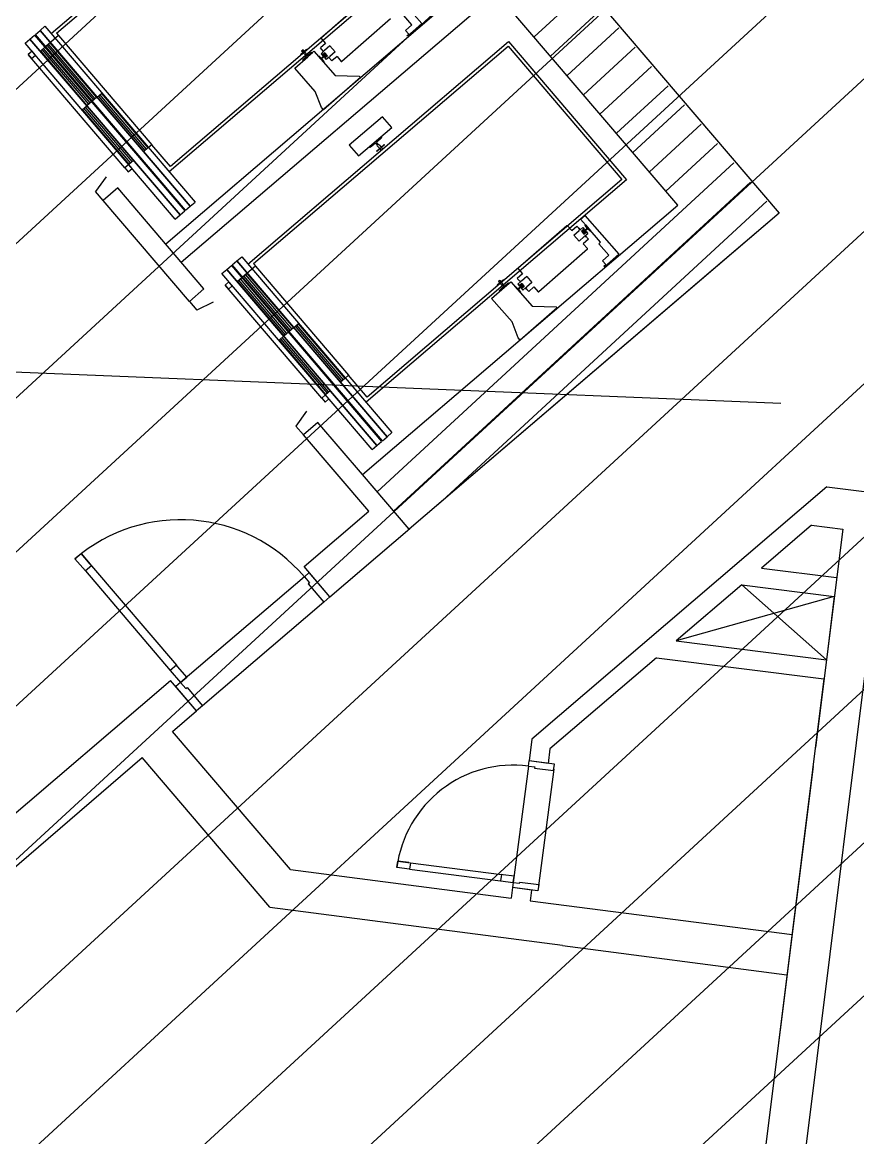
# Model space of a CAD drawing. Extents: x -678889171 to 586587, y -792238163 to 335485.
# Drawn here: x -678813570 to -678808332, y -792152163 to -792145172 of the extents above; entities that cross this region are included whole.
import ezdxf
from ezdxf.enums import TextEntityAlignment as Align

# ---------------------------------------------------------------- set-up
doc = ezdxf.new("R2010")
doc.units = 0
doc.header["$MEASUREMENT"] = 0
for name, color, linetype in [('A-FLOR-PATT', 252, 'Continuous'), ('A-SITE-PATT', 252, 'Continuous'), ('A-WALL', 252, 'Continuous')]:
    doc.layers.add(name, color=color, linetype=linetype)
doc.layers.add('BASEMENT3 LAYOUT$0$HATCH6', color=252, linetype='Continuous', lineweight=15)
doc.styles.add('Ground floor Towers$0$$Bas01-Rname$0$EN-SC', font='swissc.ttf')
doc.styles.add('Ground floor Towers$0$$Bas01-Rname$0$EN-SCL', font='swisscl.ttf')
doc.styles.add('Ground floor Towers$0$04-Ground Floor$0$V2-lower ground$0$LEVEL  FOR LICENSE LOWER GR$0$$LG- LEVEL$0$AR-SR', font='sarb.shx')

# ---------------------------------------------------------------- blocks, each defined once
blk = doc.blocks.new('A$C61C61320')
at = {"layer": 'BASEMENT3 LAYOUT$0$HATCH6'}
h = blk.add_hatch(dxfattribs=at)
h.set_pattern_fill('JIS_WOOD', color=256, scale=1000, style=0)
h.set_pattern_definition([(45, (-845711.5632553247, -470537.5133829243), (-499.9999991609842, 499.9999991609843), [])])
h.paths.add_polyline_path([(-57054.4839232408, -202715.6827627594), (-61988.72938809986, -237934.2497828866), (-80426.45722685638, -233625.2072105513), (-117920.8563015934, -232159.4412755717), (-127624.8318891085, -221284.5855308848), (-127624.8318891085, -154987.425217584), (-104462.5924733605, -154589.848100547), (-93882.62928564264, -154028.8445178776), (-93529.7361727003, -176713.0896850609), (-93352.28011348587, -178273.3977080029), (-93352.28011348587, -194674.8746110406), (-91405.28890382661, -196764.3988851835), (-82930.71560722869, -197602.72102616), (-65142.08317814791, -199622.3395659931), (-55832.26724016038, -200866.3395951205)])
blk = doc.blocks.new('GR')
at = {"layer": 'A-FLOR-PATT'}
for p, q in [((-10747.82650965806, 42290.64056044896, 1.811560049670516e-08), (-6329.089525114396, 37524.26593473053, 1.811560049670516e-08)), ((-10747.7615145793, 42290.57045197785, 5.204188077512392e-07), (-6329.089525114396, 37524.26593473053)), ((-6965.052588580118, 37548.08148253581, 1.811560243393546e-08), (-10772.17054085212, 41654.97545971321, 1.811583557541593e-08)), ((-6965.052588580118, 37548.08148253581, 1.811560049670516e-08), (-10772.16997873417, 41654.97598080014, 1.811560049670516e-08)), ((-10934.72801623341, 38463.17907993967, 1.198571993469176e-09), (-9360.086915921755, 39922.88036931033)), ((-10901.20656985292, 38467.46912298101, 1.192463964750801e-09), (-9361.138427831553, 39895.12108264497)), ((-8585.561448008928, 39087.36721062881), (-10160.20254832059, 37627.66592125813, 1.182607029297753e-09)), ((-8613.320734674344, 39088.4187225386), (-10153.38887669574, 37660.76676287473, 1.177049516585291e-09)), ((-8255.852377502364, 38942.38546111462), (-10163.56793682181, 37173.92224677384)), ((-7908.074146245212, 38565.30620251218, 8.856752772241227e-09), (-7596.695055990049, 38876.68529276734, 8.856752772241227e-09)), ((-8153.877237526351, 38832.38059382741), (-10061.59001904407, 37063.9199545247)), ((-8836.865715099353, 38854.4067203789), (-8614.634683792421, 38620.03164900211)), ((-8946.868542342578, 38784.79706907592), (-9240.951331522607, 38505.95204880487)), ((-7800.070177271324, 38448.80376845934, 8.856752772241227e-09), (-7488.690395599164, 38760.1835501315, 8.856752772241227e-09)), ((-8676.567964802758, 38610.38592183494), (-8742.476787775915, 38679.89639927752)), ((-8811.670956756701, 38642.2114743219), (-9105.753745936687, 38363.36645405093)), ((-8714.887843392906, 38574.05157070872), (-8676.567964802758, 38610.38592183494)), ((-8614.634683792421, 38620.03164900211), (-8701.522780595595, 38537.64562028571)), ((-7692.06620829743, 38332.3013344065, 8.856752772241227e-09), (-7380.685735208284, 38643.68180749565, 8.856752772241227e-09)), ((-9643.042909871307, 37069.78409430129, 1.221894974565631e-09), (-8068.401809559655, 38529.48538367194)), ((-8693.763220645124, 38551.77257152848), (-8714.887843392906, 38574.05157070872)), ((-8704.902720235274, 38541.21026015459), (-8693.763220645124, 38551.77257152848)), ((-8701.522780595595, 38537.64562028571), (-8704.902720235274, 38541.21026015459)), ((-8068.401809559655, 38529.48538367194), (-7293.876341646828, 37693.97222499043)), ((-7584.062239323541, 38215.79890035366, 8.856752772241227e-09), (-7272.681074817398, 38527.18006485981, 8.856752772241227e-09)), ((-11033.62526528101, 38454.28931004694, 1.216087850119794e-09), (-11004.81446670578, 38480.99708480254, 1.207755320526351e-09)), ((-10047.86557884647, 37390.90892627032, 1.195768804810709e-09), (-11033.62526528101, 38454.28931004694, 1.216087850119794e-09)), ((-11004.81446670578, 38480.99708480254, 1.207755320526351e-09), (-10976.00366813054, 38507.70485955817, 1.199422790932902e-09)), ((-10019.05478027122, 37417.61670102598, 1.18743627521726e-09), (-11004.81446670578, 38480.99708480254, 1.207755320526351e-09)), ((-11004.81446670578, 38480.99708480254, 1.207755320526351e-09), (-10019.05478027122, 37417.61670102598, 1.18743627521726e-09)), ((-10976.00366813054, 38507.70485955817, 1.199422790932902e-09), (-9990.243981695938, 37444.32447578156, 1.179103745623814e-09)), ((-10887.85268247708, 38453.06372369549, 1.192188706747892e-09), (-10965.6418386302, 38380.95273185533, 1.214686536650185e-09)), ((-10901.20656985292, 38467.46912298101, 1.192463964750801e-09), (-10887.85268247708, 38453.06372369549, 1.192188706747892e-09)), ((-10887.85268247708, 38453.06372369549, 1.179576885521564e-09), (-10276.00184262116, 37793.03451997211, 1.179576885521564e-09)), ((-9609.521463490819, 37074.07413734263, 1.215786945847255e-09), (-8069.453321469453, 38501.72609700658)), ((-9213.182267138764, 38472.20340769409), (-9244.372865991158, 38442.62893584714)), ((-9241.066769165831, 38501.61168661207), (-9213.182267138764, 38472.20340769409)), ((-9185.707321095062, 38456.7918738127), (-9217.789079914728, 38426.37241705589)), ((-9185.707321095062, 38456.7918738127), (-9151.907924698593, 38421.14547512424)), ((-8069.453321469453, 38501.72609700658), (-7321.635628312244, 37695.02373690021)), ((-11095.58070682209, 38396.85626204434, 1.234006324290787e-09), (-11066.76990824692, 38423.5640368, 1.225673794697348e-09)), ((-10109.82102038751, 37333.47587826769, 1.213687278981703e-09), (-11095.58070682209, 38396.85626204434, 1.234006324290787e-09)), ((-11066.76990824692, 38423.5640368, 1.225673794697348e-09), (-11037.95910967163, 38450.27181155558, 1.217341265103898e-09)), ((-11066.76990824692, 38423.5640368, 1.225673794697348e-09), (-10081.01022181226, 37360.18365302333, 1.205354749388257e-09)), ((-10081.01022181226, 37360.18365302333, 1.205354749388257e-09), (-11066.76990824692, 38423.5640368, 1.225673794697348e-09)), ((-11037.95910967163, 38450.27181155558, 1.217341265103898e-09), (-10052.19942323706, 37386.89142777893, 1.19702221979482e-09)), ((-10965.6418386302, 38380.95273185533, 1.214686536650185e-09), (-10939.71211991244, 38404.98972913538, 1.207187260016082e-09)), ((-10651.07317912973, 38058.95046242041, 1.205880867158992e-09), (-10956.99859905761, 38388.96506428206, 1.212186777772146e-09)), ((-10642.42993955714, 38066.96279484709, 1.203381108280953e-09), (-10948.35535948502, 38396.97739670868, 1.20968701889412e-09)), ((-10939.71211991244, 38404.98972913538, 1.207187260016082e-09), (-10633.7866999846, 38074.97512727376, 1.200881349402927e-09)), ((-9399.4877922827, 38309.93630052303), (-9321.511295151562, 38383.87248014033)), ((-9367.641488977868, 38396.8266408437), (-9331.995090289362, 38430.62603724023)), ((-9366.162765385583, 38395.26711090107), (-9367.641488977868, 38396.8266408437)), ((-9352.57257588557, 38408.15313077727), (-9366.162765385583, 38395.26711090107)), ((-9352.55640529617, 38425.09208709357), (-9361.02242498468, 38417.06473044935)), ((-9361.02242498468, 38417.06473044935), (-9352.57257588557, 38408.15313077727)), ((-9359.720316326842, 38417.03009915634), (-9352.591036589132, 38423.7899784357)), ((-9341.975633218637, 38398.31573984498), (-9359.720316326842, 38417.03009915634)), ((-9352.591036589132, 38423.7899784357), (-9334.846353481014, 38405.07561912423)), ((-9344.106556197003, 38416.18048742143), (-9352.55640529617, 38425.09208709357)), ((-9352.048526262544, 38362.53315269545), (-9328.809104529064, 38387.10697766888)), ((-9293.662546176216, 38410.27825857513), (-9349.360044126952, 38357.46670170559)), ((-9330.516366697018, 38429.06650729757), (-9344.106556197003, 38416.18048742143)), ((-9336.413968718305, 38395.12741737376), (-9341.975633218637, 38398.31573984498)), ((-9328.809104529064, 38387.10697766888), (-9336.413968718305, 38395.12741737376)), ((-9334.846353481014, 38405.07561912423), (-9331.95816888225, 38399.35234192334)), ((-9331.995090289362, 38430.62603724023), (-9330.516366697018, 38429.06650729757)), ((-9331.95816888225, 38399.35234192334), (-9324.353304693039, 38391.3319022184)), ((-9324.353304693039, 38391.3319022184), (-9298.578928229836, 38413.23224729014)), ((-9321.511295151562, 38383.87248014033), (-9284.082576528643, 38419.36184635665)), ((-9298.578928229836, 38413.23224729014), (-9293.662546176216, 38410.27825857513)), ((-9284.082576528643, 38419.36184635665), (-9144.660066393175, 38272.32045176666)), ((-9256.620566956539, 38390.39914742223), (-9252.89085591746, 38391.82015219296)), ((-9221.976185650128, 38353.86158876659), (-9256.620566956539, 38390.39914742223)), ((-9252.89085591746, 38391.82015219296), (-9237.206688144623, 38377.28685578634)), ((-9223.670735698324, 38420.79551665043), (-9244.372865991158, 38442.62893584714)), ((-9221.353719783554, 38422.99247741629), (-9239.176919127844, 38406.09277921793)), ((-9239.176919127844, 38406.09277921793), (-9227.347130389026, 38393.61653967705)), ((-9237.206688144623, 38377.28685578634), (-9226.35681554384, 38387.57454706455)), ((-9223.188122131702, 38384.23269718749), (-9234.037994732484, 38373.94500590925)), ((-9232.120584797478, 38429.70711632256), (-9223.670735698324, 38420.79551665043)), ((-9223.670735698324, 38420.79551665043), (-9232.120584797478, 38429.70711632256)), ((-9215.1317706025, 38411.96841546931), (-9230.727070028675, 38397.18117954588)), ((-9230.727070028675, 38397.18117954588), (-9227.347130389026, 38393.61653967705)), ((-9211.751830962792, 38408.40377560054), (-9227.347130389026, 38393.61653967705)), ((-9211.751830962792, 38408.40377560054), (-9227.347130389026, 38393.61653967705)), ((-9226.35681554384, 38387.57454706455), (-9222.217885048973, 38392.13365660177)), ((-9218.415452954388, 38388.1234367493), (-9223.188122131702, 38384.23269718749)), ((-9218.845311052108, 38427.48636701488), (-9222.409950920934, 38424.10642737523)), ((-9221.353719783554, 38422.99247741629), (-9222.409950920934, 38424.10642737523)), ((-9222.217885048973, 38392.13365660177), (-9210.900153465409, 38402.86496495767)), ((-9217.789079914728, 38426.37241705589), (-9218.845311052108, 38427.48636701488)), ((-9207.097721370825, 38398.85474510526), (-9218.415452954388, 38388.1234367493)), ((-9201.612012043843, 38397.70985599392), (-9217.207311470076, 38382.92262007046)), ((-9201.612012043843, 38397.70985599392), (-9217.207311470076, 38382.92262007046)), ((-9215.1317706025, 38411.96841546931), (-9198.232072404237, 38394.14521612515)), ((-9198.232072404237, 38394.14521612515), (-9213.827371830426, 38379.35798020163)), ((-9211.238818428988, 38407.62093484815), (-9211.97693300675, 38404.00058620895)), ((-9206.020941829498, 38397.71912385387), (-9211.97693300675, 38404.00058620895)), ((-9211.956384602818, 38403.97891491663), (-9206.041490233372, 38397.74079514621)), ((-9210.900153465409, 38402.86496495767), (-9207.097721370825, 38398.85474510526)), ((-9202.366476874915, 38398.26375519243), (-9206.020941829498, 38397.71912385387)), ((-9187.55432338707, 38387.34607872774), (-9205.377522731389, 38370.44638052944)), ((-9169.169209008964, 38363.31569876528), (-9189.871339301826, 38385.14911796199)), ((-9181.421490202745, 38376.23751828988), (-9189.871339301826, 38385.14911796199)), ((-9187.55432338707, 38387.34607872774), (-9186.498092249676, 38386.23212876872)), ((-9182.93345238085, 38389.61206840834), (-9186.498092249676, 38386.23212876872)), ((-9151.907924698593, 38421.14547512424), (-9183.989683518244, 38390.72601836742)), ((-9183.989683518244, 38390.72601836742), (-9182.93345238085, 38389.61206840834)), ((-9137.97861015654, 38392.8901706122), (-9169.169209008964, 38363.31569876528)), ((-9137.97861015654, 38392.8901706122), (-9110.094108129444, 38363.48189169419)), ((-7476.058270349655, 38099.29646630082, 8.856752772241227e-09), (-7164.676414426516, 38410.67832222396, 8.856752772241227e-09)), ((-11050.00439719611, 38347.69118227068, 1.233066879197776e-09), (-11073.05303605628, 38326.3249624662, 1.239732902872526e-09)), ((-10438.79507917563, 37642.12426032487, 1.226659213269624e-09), (-11073.05303605628, 38326.3249624662, 1.239732902872526e-09)), ((-11073.05303605628, 38326.3249624662, 1.239732902872526e-09), (-11050.64591903152, 38302.15346404829, 1.239271034495945e-09)), ((-11050.64591903152, 38302.15346404829, 1.239271034495945e-09), (-11027.59728017135, 38323.51968385273, 1.232605010821195e-09)), ((-11027.59728017135, 38323.51968385273, 1.232605010821195e-09), (-11050.00439719611, 38347.69118227068, 1.233066879197776e-09)), ((-10995.90540173854, 38352.89823608386, 1.223439228268406e-09), (-10969.97568302084, 38376.93523336388, 1.215939951634309e-09)), ((-10689.97998181071, 38022.88363422232, 1.217133317655245e-09), (-10995.90540173854, 38352.89823608386, 1.223439228268406e-09)), ((-10681.33674223811, 38030.89596664894, 1.214633558777213e-09), (-10987.26216216599, 38360.91056851059, 1.220939469390367e-09)), ((-10672.69350266553, 38038.90829907564, 1.212133799899174e-09), (-10978.61892259341, 38368.92290093721, 1.218439710512342e-09)), ((-10969.97568302084, 38376.93523336388, 1.215939951634309e-09), (-10664.05026309298, 38046.92063150229, 1.209634041021149e-09)), ((-10659.71641870233, 38050.93812999377, 1.208380626037024e-09), (-10965.6418386302, 38380.95273185533, 1.214686536650185e-09)), ((-9349.360044126952, 38357.46670170559), (-9352.048526262544, 38362.53315269545)), ((-9234.037994732484, 38373.94500590925), (-9220.35893688591, 38357.51049345534)), ((-9220.35893688591, 38357.51049345534), (-9221.976185650128, 38353.86158876659)), ((-9217.207311470076, 38382.92262007046), (-9205.377522731389, 38370.44638052944)), ((-9217.207311470076, 38382.92262007046), (-9213.827371830426, 38379.35798020163)), ((-9265.557684061583, 38168.68744571993), (-9399.4877922827, 38309.93630052303)), ((-8986.693970103544, 38267.25044911378), (-9209.48396190656, 38056.00422163575)), ((-9144.660066393175, 38272.32045176666), (-8993.87634183775, 38274.8253088351)), ((-8993.87634183775, 38274.8253088351), (-8986.693970103544, 38267.25044911378)), ((-7368.054301375758, 37982.79403224799, 8.856752772241227e-09), (-7056.671754035626, 38294.17657958812, 8.856752772241227e-09)), ((-7260.050332401868, 37866.29159819515, 8.856752772241227e-09), (-6948.667093644744, 38177.67483695227, 8.856752772241227e-09)), ((-9222.581228010196, 38069.81720112747), (-9265.557684061583, 38168.68744571993)), ((-10664.05026309298, 38046.92063150229, 1.209634041021149e-09), (-10689.97998181071, 38022.88363422232, 1.217133317655245e-09)), ((-10633.7866999846, 38074.97512727376, 1.200881349402927e-09), (-10659.71641870233, 38050.93812999377, 1.208380626037024e-09)), ((-10630.90562012706, 38077.64590474934, 1.200048096443575e-09), (-10604.97590140939, 38101.68290202937, 1.192548819809485e-09)), ((-10324.98020019905, 37747.63130288757, 1.193742185830414e-09), (-10630.90562012706, 38077.64590474934, 1.200048096443575e-09)), ((-10316.3369606265, 37755.64363531425, 1.191242426952388e-09), (-10622.26238055452, 38085.65823717602, 1.197548337565549e-09)), ((-10307.69372105396, 37763.65596774098, 1.188742668074353e-09), (-10613.61914098194, 38093.67056960269, 1.195048578687517e-09)), ((-10604.97590140939, 38101.68290202937, 1.192548819809485e-09), (-10299.05048148138, 37771.66830016769, 1.186242909196317e-09)), ((-9209.48396190656, 38056.00422163575), (-9222.581228010196, 38069.81720112747)), ((-7152.046363427979, 37749.78916414231, 8.856752772241227e-09), (-6840.662433253863, 38061.17309431643, 8.856752772241227e-09)), ((-10718.7907803859, 37996.17585946666, 1.225465847248685e-09), (-10692.86106166824, 38020.21285674674, 1.217966570614591e-09)), ((-10412.86536045794, 37666.16125760492, 1.219159936635527e-09), (-10718.7907803859, 37996.17585946666, 1.225465847248685e-09)), ((-10404.22212088536, 37674.17359003163, 1.216660177757492e-09), (-10710.14754081334, 38004.18819189334, 1.222966088370656e-09)), ((-10395.57888131279, 37682.1859224583, 1.214160418879459e-09), (-10701.5043012408, 38012.20052432007, 1.220466329492624e-09)), ((-10692.86106166824, 38020.21285674674, 1.217966570614591e-09), (-10386.9356417402, 37690.19825488501, 1.211660660001421e-09)), ((-8837.217971280072, 38027.31481160468), (-9038.893561306642, 37840.3603883154, 1.018972636077342e-09)), ((-8776.858400332378, 37962.20240682474), (-8837.217971280072, 38027.31481160468)), ((-8978.533990358992, 37775.2479835354, 1.017728469903984e-09), (-8776.858400332378, 37962.20240682474)), ((-8913.709693564699, 37835.3404767355), (-8841.682697126671, 37902.10991362456)), ((-8838.315837599395, 37895.58858114321), (-8868.405249546777, 37864.48138099752)), ((-8841.682697126671, 37902.10991362456), (-8838.315837599395, 37895.58858114321)), ((-7044.042394454091, 37633.28673008947, 8.856752772241227e-09), (-6732.657772862978, 37944.67135168058, 8.856752772241227e-09)), ((-9038.893561306642, 37840.3603883154, 1.018972636077342e-09), (-8978.533990358992, 37775.2479835354, 1.017728469903984e-09)), ((-8907.461754179967, 37831.48992172969), (-8913.709693564699, 37835.3404767355)), ((-8874.167409261878, 37859.13982604642), (-8907.461754179967, 37831.48992172969)), ((-8864.552610349783, 37848.76793855935), (-8874.167409261878, 37859.13982604642)), ((-8868.405249546777, 37864.48138099752), (-8858.790450634784, 37854.10949351045)), ((-8866.82596026623, 37810.76926118502), (-8849.251373135383, 37827.06100378599)), ((-8818.85913831304, 37851.48494489375), (-8864.956416033383, 37808.75250528468)), ((-8860.939703313255, 37841.40331235895), (-8864.552610349783, 37848.76793855935)), ((-8838.505172518548, 37817.20224155579), (-8860.939703313255, 37841.40331235895)), ((-8858.790450634784, 37854.10949351045), (-8851.72024776916, 37849.94980028077)), ((-8851.72024776916, 37849.94980028077), (-8829.28571697441, 37825.74872947752)), ((-8849.251373135383, 37827.06100378599), (-8838.568263233086, 37815.53668435587)), ((-8838.568263233086, 37815.53668435587), (-8827.620159774538, 37825.68563876298)), ((-8829.28571697441, 37825.74872947752), (-8838.505172518548, 37817.20224155579)), ((-8838.303269676762, 37837.20995819307), (-8820.728682545872, 37853.50170079398)), ((-8827.620159774538, 37825.68563876298), (-8838.303269676762, 37837.20995819307)), ((-8820.728682545872, 37853.50170079398), (-8818.85913831304, 37851.48494489375)), ((-8775.835343583438, 35676.98737793339, 8.856752772241227e-09), (-6624.65311247209, 37828.16960904474, 8.856752772241227e-09)), ((-10299.05048148138, 37771.66830016769, 1.186242909196317e-09), (-10324.98020019905, 37747.63130288757, 1.193742185830414e-09)), ((-10276.00184262116, 37793.03451997211, 1.179576885521564e-09), (-10296.16940162388, 37774.33907764324, 1.185409656236978e-09)), ((-10153.38887669574, 37660.76676287473, 1.177049516585291e-09), (-10276.00184262116, 37793.03451997211, 1.179576885521564e-09)), ((-8864.956416033383, 37808.75250528468), (-8866.82596026623, 37810.76926118502)), ((-10386.9356417402, 37690.19825488501, 1.211660660001421e-09), (-10412.86536045794, 37666.16125760492, 1.219159936635527e-09)), ((-7293.876341646828, 37693.97222499043), (-8868.517441958495, 36234.27093561974, 1.205930010394208e-09)), ((-7321.635628312244, 37695.02373690021), (-8861.70377033364, 36267.37177723635, 1.200372497681746e-09)), ((-8667.834253432262, 35560.48206505785, 8.856752772241227e-09), (-6516.64845208121, 37711.6678664089, 8.856752772241227e-09)), ((-10415.74644031547, 37663.49048012937, 1.219993189594873e-09), (-10438.79507917563, 37642.12426032487, 1.226659213269624e-09)), ((-10438.79507917563, 37642.12426032487, 1.226659213269624e-09), (-10416.38796215088, 37617.95276190696, 1.226197344893043e-09)), ((-10416.38796215088, 37617.95276190696, 1.226197344893043e-09), (-10393.33932329073, 37639.31898171143, 1.219531321218293e-09)), ((-10393.33932329073, 37639.31898171143, 1.219531321218293e-09), (-10415.74644031547, 37663.49048012937, 1.219993189594873e-09)), ((-10553.8455409938, 37580.41015932107, 1.811560049670516e-08), (-10615.72708803285, 37484.90403198908, 1.811560049670516e-08)), ((-8871.847643738141, 35780.55987942724, 1.811560049670516e-08), (-6965.052588580118, 37548.08148253581, 1.811560049670516e-08)), ((-8871.803009747033, 35780.51173085126, 1.811560049670516e-08), (-6965.052588580118, 37548.08148253581, 1.811560243393546e-08)), ((-8392.649873884327, 35611.16004157905, 8.856752772241227e-09), (-6408.643791690325, 37595.16612377305, 8.856752772241227e-09)), ((-10566.75657406668, 37432.08015691593, 1.811560049670516e-08), (-10615.72708803285, 37484.90403198908, 1.811560049670516e-08)), ((-10478.63119683508, 37513.77700710028, 1.811560049670516e-08), (-10566.64102291341, 37432.2032941048, 1.811560049670516e-08)), ((-9912.341245061645, 36902.92718656858, 1.811560049670516e-08), (-10478.63119683508, 37513.77700710028, 1.811560049670516e-08)), ((-6329.089525114396, 37524.26593473053, 1.811560049670516e-08), (-8566.003976689683, 35450.6334678308, 1.811560049670516e-08)), ((-6329.089525114396, 37524.26593473053), (-6725.57222283195, 37156.47193614731, 1.670652540762448e-08)), ((-10000.35107113997, 36821.3534735731, 1.811560049670516e-08), (-10566.64102291341, 37432.2032941048, 1.811560049670516e-08)), ((-10047.86557884658, 37390.9089262702, 1.195768804810745e-09), (-10019.05478027138, 37417.61670102581, 1.187436275217309e-09)), ((-10019.05478027138, 37417.61670102581, 1.187436275217309e-09), (-9990.243981696098, 37444.32447578141, 1.17910374562386e-09)), ((-7571.915407753593, 37435.66218744317), (-7545.180608737253, 37461.01173474052)), ((-7521.638805613809, 37382.63816939405), (-7571.915407753593, 37435.66218744317)), ((-7545.180608737253, 37461.01173474052), (-7322.949577430321, 37226.63666336372)), ((-10109.82102038768, 37333.47587826755, 1.213687278981752e-09), (-10081.01022181245, 37360.18365302315, 1.205354749388313e-09)), ((-10081.01022181245, 37360.18365302315, 1.205354749388313e-09), (-10052.19942323721, 37386.89142777878, 1.197022219794863e-09)), ((-7655.183435980478, 37391.40208343754), (-7949.266225160507, 37112.55706316649)), ((-7650.843073787633, 37391.28664579429), (-7622.958571760595, 37361.87836687628)), ((-7622.958571760595, 37361.87836687628), (-7591.767972908157, 37391.45283872323)), ((-7609.029257218557, 37333.62306236423), (-7576.947498398906, 37364.04251912114)), ((-7571.065842615237, 37369.61941952648), (-7591.767972908157, 37391.45283872323)), ((-7579.515691714434, 37378.53101919865), (-7571.065842615237, 37369.61941952648)), ((-7571.065842615237, 37369.61941952648), (-7579.515691714434, 37378.53101919865)), ((-7578.003729536285, 37365.15646908013), (-7574.43908966743, 37368.53640871978)), ((-7576.947498398906, 37364.04251912114), (-7578.003729536285, 37365.15646908013)), ((-7573.382858530065, 37367.42245876067), (-7574.43908966743, 37368.53640871978)), ((-7573.382858530065, 37367.42245876067), (-7555.559659185776, 37384.32215695901)), ((-7562.705109512914, 37360.62332136341), (-7547.109810086724, 37375.41055728687)), ((-7562.705109512914, 37360.62332136341), (-7545.805411314606, 37342.80012201919)), ((-7559.325169873235, 37357.05868149453), (-7543.729870447074, 37371.84591741796)), ((-7559.325169873235, 37357.05868149453), (-7543.729870447074, 37371.84591741796)), ((-7558.570705042162, 37356.50478229614), (-7554.916240087623, 37357.04941363458)), ((-7555.559659185776, 37384.32215695901), (-7543.729870447074, 37371.84591741796)), ((-7548.960248910371, 37350.76795127956), (-7554.916240087623, 37357.04941363458)), ((-7554.895691683705, 37357.02774234227), (-7548.980797314391, 37350.78962257179)), ((-7553.839460546384, 37355.91379238327), (-7542.521728962703, 37366.64510073914)), ((-7550.037028451712, 37351.90357253083), (-7553.839460546384, 37355.91379238327)), ((-7538.719296868134, 37362.63488088665), (-7550.037028451712, 37351.90357253083)), ((-7549.698363488103, 37347.14760264038), (-7548.960248910371, 37350.76795127956)), ((-7549.1853509543, 37346.36476188799), (-7533.590051528052, 37361.15199781145)), ((-7549.1853509543, 37346.36476188799), (-7533.590051528052, 37361.15199781145)), ((-7547.109810086724, 37375.41055728687), (-7543.729870447074, 37371.84591741796)), ((-7545.805411314606, 37342.80012201919), (-7530.210111888417, 37357.58735794266)), ((-7542.521728962703, 37366.64510073914), (-7537.749059785478, 37370.53584030105)), ((-7540.57824503124, 37397.25804403314), (-7538.960996267037, 37400.90694872188)), ((-7526.899187184623, 37380.82353157917), (-7540.57824503124, 37397.25804403314)), ((-7539.583462133567, 37331.77606007224), (-7521.760262789277, 37348.67575827049)), ((-7538.960996267037, 37400.90694872188), (-7504.31661496064, 37364.36939006619)), ((-7534.58036637331, 37367.19399042393), (-7538.719296868134, 37362.63488088665)), ((-7537.749059785478, 37370.53584030105), (-7526.899187184623, 37380.82353157917)), ((-7523.730493772455, 37377.48168170213), (-7534.58036637331, 37367.19399042393)), ((-7533.590051528052, 37361.15199781145), (-7521.760262789277, 37348.67575827049)), ((-7533.590051528052, 37361.15199781145), (-7530.210111888417, 37357.58735794266)), ((-7508.046325999647, 37362.94838529546), (-7523.730493772455, 37377.48168170213)), ((-7440.097761807308, 37296.64123255806), (-7521.638805613809, 37382.63816939405)), ((-7504.31661496064, 37364.36939006619), (-7508.046325999647, 37362.94838529546)), ((-7609.029257218557, 37333.62306236423), (-7575.229860822044, 37297.97666367574)), ((-7575.229860822044, 37297.97666367574), (-7543.148102002437, 37328.39612043259)), ((-7516.564315925978, 37312.13960164133), (-7547.754914778401, 37282.56512979438)), ((-7547.754914778401, 37282.56512979438), (-7519.87041275129, 37253.15685087637)), ((-7543.148102002437, 37328.39612043259), (-7542.091870865013, 37327.2821704736)), ((-7542.091870865013, 37327.2821704736), (-7538.527230996144, 37330.66211011325)), ((-7539.583462133567, 37331.77606007224), (-7538.527230996144, 37330.66211011325)), ((-7516.564315925978, 37312.13960164133), (-7537.266446218782, 37333.97302083802)), ((-7528.816597119701, 37325.06142116597), (-7537.266446218782, 37333.97302083802)), ((-7450.791681413815, 37286.50141363914), (-7440.097761807308, 37296.64123255806)), ((-7384.882858440658, 37216.99093619655), (-7450.791681413815, 37286.50141363914)), ((-7519.985850394602, 37248.81648868351), (-7814.068639574587, 36969.97146841255)), ((-7423.202737030806, 37180.65658507033), (-7384.882858440658, 37216.99093619655)), ((-7322.949577430321, 37226.63666336372), (-7409.837674233495, 37144.25063464732)), ((-6725.57222283195, 37156.47193614731, 1.670652540762448e-08), (-8565.877589823533, 35450.497129009, 1.811560049670593e-08)), ((-7402.078114283024, 37158.37758589009), (-7423.202737030806, 37180.65658507033)), ((-7413.217613873174, 37147.81527451621), (-7402.078114283024, 37158.37758589009)), ((-7409.837674233495, 37144.25063464732), (-7413.217613873174, 37147.81527451621)), ((-9775.08480188482, 37030.16905116162, 1.248996775793803e-09), (-9746.274003309532, 37056.87682591719, 1.240664246200353e-09)), ((-9746.274003309532, 37056.87682591719, 1.240664246200353e-09), (-8760.514316874964, 35993.49644214055, 1.220345200891275e-09)), ((-9741.940158918907, 37060.89432440855, 1.239410831216248e-09), (-9713.129360343679, 37087.60209916416, 1.231078301622806e-09)), ((-8756.180472484368, 35997.51394063194, 1.219091785907164e-09), (-9741.940158918907, 37060.89432440855, 1.239410831216248e-09)), ((-9713.129360343679, 37087.60209916416, 1.231078301622806e-09), (-9684.318561768436, 37114.30987391979, 1.222745772029356e-09)), ((-8727.369673909125, 36024.2217153876, 1.210759256313714e-09), (-9713.129360343679, 37087.60209916416, 1.231078301622806e-09)), ((-9713.129360343679, 37087.60209916416, 1.231078301622806e-09), (-8727.369673909125, 36024.2217153876, 1.210759256313714e-09)), ((-9684.318561768436, 37114.30987391979, 1.222745772029356e-09), (-8698.558875333838, 36050.92949014317, 1.202426726720268e-09)), ((-9596.167576114982, 37059.66873805711, 1.215511687844347e-09), (-9673.956732268096, 36987.55774621695, 1.23800951774664e-09)), ((-9609.521463490819, 37074.07413734263, 1.215786945847255e-09), (-9596.167576114982, 37059.66873805711, 1.215511687844347e-09)), ((-9596.167576114982, 37059.66873805711, 1.202899866618018e-09), (-8984.316736259061, 36399.63953433372, 1.202899866618018e-09)), ((-7921.497160776664, 37078.80842205571), (-7952.687759629058, 37049.23395020876)), ((-7949.381662803731, 37108.21670097369), (-7921.497160776664, 37078.80842205571)), ((-7894.022214732962, 37063.39688817432), (-7926.103973552628, 37032.9774314175)), ((-7894.022214732962, 37063.39688817432), (-7860.222818336493, 37027.75048948586)), ((-9803.89560045999, 37003.46127640596, 1.257329305387242e-09), (-9775.08480188482, 37030.16905116162, 1.248996775793803e-09)), ((-8818.135914025406, 35940.08089262931, 1.237010260078157e-09), (-9803.89560045999, 37003.46127640596, 1.257329305387242e-09)), ((-9775.08480188482, 37030.16905116162, 1.248996775793803e-09), (-8789.325115450163, 35966.78866738494, 1.228677730484711e-09)), ((-8789.325115450163, 35966.78866738494, 1.228677730484711e-09), (-9775.08480188482, 37030.16905116162, 1.248996775793803e-09)), ((-9673.956732268096, 36987.55774621695, 1.23800951774664e-09), (-9648.027013550338, 37011.594743497, 1.230510241112536e-09)), ((-9368.03131234023, 36657.54314435538, 1.231703607133479e-09), (-9673.956732268096, 36987.55774621695, 1.23800951774664e-09)), ((-9359.38807276763, 36665.55547678203, 1.229203848255447e-09), (-9665.31349269551, 36995.57007864368, 1.235509758868601e-09)), ((-9350.744833195044, 36673.5678092087, 1.226704089377408e-09), (-9656.670253122924, 37003.5824110703, 1.233009999990575e-09)), ((-9648.027013550338, 37011.594743497, 1.230510241112536e-09), (-9342.101593622501, 36681.58014163538, 1.224204330499382e-09)), ((-8107.8026859206, 36916.54131488464), (-8029.826188789462, 36990.47749450195)), ((-8075.956382615768, 37003.43165520532), (-8040.309983927262, 37037.23105160185)), ((-8074.477659023483, 37001.87212526269), (-8075.956382615768, 37003.43165520532)), ((-8060.88746952347, 37014.75814513888), (-8074.477659023483, 37001.87212526269)), ((-8060.871298934071, 37031.69710145518), (-8069.33731862258, 37023.66974481096)), ((-8069.33731862258, 37023.66974481096), (-8060.88746952347, 37014.75814513888)), ((-8068.035209964743, 37023.63511351796), (-8060.905930227033, 37030.39499279732)), ((-8050.290526856537, 37004.9207542066), (-8068.035209964743, 37023.63511351796)), ((-8060.905930227033, 37030.39499279732), (-8043.161247118915, 37011.68063348584)), ((-8052.421449834903, 37022.78550178304), (-8060.871298934071, 37031.69710145518)), ((-8060.363419900445, 36969.13816705707), (-8037.123998166964, 36993.7119920305)), ((-8001.977439814116, 37016.88327293674), (-8057.674937764852, 36964.07171606721)), ((-8038.831260334919, 37035.67152165918), (-8052.421449834903, 37022.78550178304)), ((-8044.728862356205, 37001.73243173538), (-8050.290526856537, 37004.9207542066)), ((-8037.123998166964, 36993.7119920305), (-8044.728862356205, 37001.73243173538)), ((-8043.161247118915, 37011.68063348584), (-8040.273062520151, 37005.95735628495)), ((-8040.309983927262, 37037.23105160185), (-8038.831260334919, 37035.67152165918)), ((-8040.273062520151, 37005.95735628495), (-8032.668198330939, 36997.93691658002)), ((-8032.668198330939, 36997.93691658002), (-8006.893821867736, 37019.83726165176)), ((-8029.826188789462, 36990.47749450195), (-7992.397470166543, 37025.96686071827)), ((-8006.893821867736, 37019.83726165176), (-8001.977439814116, 37016.88327293674)), ((-7992.397470166543, 37025.96686071827), (-7852.974960031075, 36878.92546612828)), ((-7964.935460594439, 36997.00416178384), (-7961.20574955536, 36998.42516655457)), ((-7930.291079288028, 36960.46660312821), (-7964.935460594439, 36997.00416178384)), ((-7961.20574955536, 36998.42516655457), (-7945.521581782523, 36983.89187014796)), ((-7931.985629336225, 37027.40053101204), (-7952.687759629058, 37049.23395020876)), ((-7929.668613421454, 37029.59749177791), (-7947.491812765744, 37012.69779357954)), ((-7947.491812765744, 37012.69779357954), (-7935.662024026926, 37000.22155403867)), ((-7945.521581782523, 36983.89187014796), (-7934.671709181741, 36994.17956142616)), ((-7931.503015769602, 36990.8377115491), (-7942.352888370384, 36980.55002027086)), ((-7940.435478435378, 37036.31213068418), (-7931.985629336225, 37027.40053101204)), ((-7931.985629336225, 37027.40053101204), (-7940.435478435378, 37036.31213068418)), ((-7923.4466642404, 37018.57342983093), (-7939.041963666576, 37003.78619390749)), ((-7939.041963666576, 37003.78619390749), (-7935.662024026926, 37000.22155403867)), ((-7920.066724600692, 37015.00878996216), (-7935.662024026926, 37000.22155403867)), ((-7920.066724600692, 37015.00878996216), (-7935.662024026926, 37000.22155403867)), ((-7934.671709181741, 36994.17956142616), (-7930.532778686873, 36998.73867096339)), ((-7926.730346592289, 36994.72845111092), (-7931.503015769602, 36990.8377115491)), ((-7927.160204690008, 37034.09138137649), (-7930.724844558834, 37030.71144173684)), ((-7929.668613421454, 37029.59749177791), (-7930.724844558834, 37030.71144173684)), ((-7930.532778686873, 36998.73867096339), (-7919.215047103309, 37009.46997931928)), ((-7926.103973552628, 37032.9774314175), (-7927.160204690008, 37034.09138137649)), ((-7915.412615008725, 37005.45975946687), (-7926.730346592289, 36994.72845111092)), ((-7909.926905681743, 37004.31487035553), (-7925.522205107976, 36989.52763443207)), ((-7909.926905681743, 37004.31487035553), (-7925.522205107976, 36989.52763443207)), ((-7925.522205107976, 36989.52763443207), (-7913.692416369289, 36977.05139489105)), ((-7925.522205107976, 36989.52763443207), (-7922.142265468327, 36985.96299456325)), ((-7923.4466642404, 37018.57342983093), (-7906.546966042137, 37000.75023048677)), ((-7906.546966042137, 37000.75023048677), (-7922.142265468327, 36985.96299456325)), ((-7919.553712066889, 37014.22594920977), (-7920.29182664465, 37010.60560057056)), ((-7914.335835467398, 37004.32413821548), (-7920.29182664465, 37010.60560057056)), ((-7920.271278240718, 37010.58392927825), (-7914.356383871273, 37004.34580950782)), ((-7919.215047103309, 37009.46997931928), (-7915.412615008725, 37005.45975946687)), ((-7910.681370512815, 37004.86876955404), (-7914.335835467398, 37004.32413821548)), ((-7895.869217024971, 36993.95109308936), (-7913.692416369289, 36977.05139489105)), ((-7877.484102646864, 36969.92071312689), (-7898.186232939726, 36991.75413232361)), ((-7889.736383840645, 36982.8425326515), (-7898.186232939726, 36991.75413232361)), ((-7895.869217024971, 36993.95109308936), (-7894.812985887576, 36992.83714313034)), ((-7891.24834601875, 36996.21708276996), (-7894.812985887576, 36992.83714313034)), ((-7860.222818336493, 37027.75048948586), (-7892.304577156145, 36997.33103272904)), ((-7892.304577156145, 36997.33103272904), (-7891.24834601875, 36996.21708276996)), ((-7846.293503794441, 36999.49518497381), (-7877.484102646864, 36969.92071312689)), ((-7846.293503794441, 36999.49518497381), (-7818.409001767344, 36970.0869060558)), ((-9758.319290834013, 36954.29619663229, 1.25638986029423e-09), (-9781.367929694185, 36932.92997682781, 1.263055883968981e-09)), ((-9147.10997281353, 36248.72927468648, 1.249982194366078e-09), (-9781.367929694185, 36932.92997682781, 1.263055883968981e-09)), ((-9781.367929694185, 36932.92997682781, 1.263055883968981e-09), (-9758.960812669422, 36908.7584784099, 1.2625940155924e-09)), ((-9758.960812669422, 36908.7584784099, 1.2625940155924e-09), (-9735.91217380925, 36930.12469821435, 1.25592799191765e-09)), ((-9735.91217380925, 36930.12469821435, 1.25592799191765e-09), (-9758.319290834013, 36954.29619663229, 1.25638986029423e-09)), ((-9704.220295376435, 36959.50325044547, 1.246762209364861e-09), (-9678.290576658736, 36983.5402477255, 1.239262932730764e-09)), ((-9398.294875448613, 36629.48864858394, 1.2404562987517e-09), (-9704.220295376435, 36959.50325044547, 1.246762209364861e-09)), ((-9389.651635876013, 36637.50098101055, 1.237956539873668e-09), (-9695.577055803893, 36967.51558287221, 1.244262450486822e-09)), ((-9381.008396303427, 36645.51331343726, 1.235456780995629e-09), (-9686.933816231307, 36975.52791529882, 1.241762691608796e-09)), ((-9678.290576658736, 36983.5402477255, 1.239262932730764e-09), (-9372.365156730884, 36653.52564586391, 1.232957022117603e-09)), ((-7973.872577699483, 36775.29246008155), (-8107.8026859206, 36916.54131488464)), ((-8057.674937764852, 36964.07171606721), (-8060.363419900445, 36969.13816705707)), ((-7942.352888370384, 36980.55002027086), (-7928.67383052381, 36964.11550781695)), ((-7928.67383052381, 36964.11550781695), (-7930.291079288028, 36960.46660312821)), ((-9912.341245061645, 36902.92718656858, 1.811560049670516e-08), (-10000.35107113997, 36821.3534735731, 1.811560049670516e-08)), ((-7695.008863741445, 36873.8554634754), (-7917.798855544461, 36662.60923599737)), ((-7852.974960031075, 36878.92546612828), (-7702.19123547565, 36881.43032319672)), ((-7702.19123547565, 36881.43032319672), (-7695.008863741445, 36873.8554634754)), ((-10000.4666191079, 36821.23033204809, 1.811560049670516e-08), (-9951.496105292725, 36768.4064571379, 1.811560049670516e-08)), ((-9851.58502863784, 36822.89061196657, 1.811560049670516e-08), (-9951.496105292725, 36768.40645713791, 1.811560049670516e-08)), ((-7930.896121648097, 36676.42221548909), (-7973.872577699483, 36775.29246008155)), ((-9339.220513764958, 36684.25091911096, 1.223371077540029e-09), (-9313.290795047287, 36708.28791639098, 1.215871800905939e-09)), ((-9313.290795047287, 36708.28791639098, 1.215871800905939e-09), (-9007.365375119276, 36378.2733145293, 1.209565890292772e-09)), ((-9372.365156730884, 36653.52564586391, 1.232957022117603e-09), (-9398.294875448613, 36629.48864858394, 1.2404562987517e-09)), ((-9342.101593622501, 36681.58014163538, 1.224204330499382e-09), (-9368.03131234023, 36657.54314435538, 1.231703607133479e-09)), ((-9033.295093836947, 36354.23631724919, 1.217065166926869e-09), (-9339.220513764958, 36684.25091911096, 1.223371077540029e-09)), ((-9024.651854264404, 36362.24864967586, 1.214565408048843e-09), (-9330.577274192416, 36692.26325153763, 1.220871318662004e-09)), ((-9016.008614691862, 36370.2609821026, 1.212065649170807e-09), (-9321.934034619844, 36700.27558396431, 1.218371559783972e-09)), ((-7917.798855544461, 36662.60923599737), (-7930.896121648097, 36676.42221548909)), ((-9427.105674023798, 36602.78087382828, 1.248788828345139e-09), (-9401.175955306142, 36626.81787110836, 1.241289551711046e-09)), ((-9121.180254095845, 36272.76627196654, 1.242482917731982e-09), (-9427.105674023798, 36602.78087382828, 1.248788828345139e-09)), ((-9112.53701452326, 36280.77860439324, 1.239983158853946e-09), (-9418.462434451241, 36610.79320625495, 1.24628906946711e-09)), ((-9103.893774950688, 36288.79093681992, 1.237483399975914e-09), (-9409.819194878699, 36618.80553868168, 1.243789310589078e-09)), ((-9401.175955306142, 36626.81787110836, 1.241289551711046e-09), (-9095.250535378102, 36296.80326924662, 1.234983641097875e-09)), ((-9007.365375119276, 36378.2733145293, 1.209565890292772e-09), (-9033.295093836947, 36354.23631724919, 1.217065166926869e-09)), ((-8984.316736259061, 36399.63953433372, 1.202899866618018e-09), (-9004.484295261776, 36380.94409200485, 1.208732637333432e-09)), ((-8861.70377033364, 36267.37177723635, 1.200372497681746e-09), (-8984.316736259061, 36399.63953433372, 1.202899866618018e-09)), ((-53845, 36335), (-6270, 36335)), ((-9095.250535378102, 36296.80326924662, 1.234983641097875e-09), (-9121.180254095845, 36272.76627196654, 1.242482917731982e-09)), ((-9124.061333953374, 36270.09549449099, 1.243316170691328e-09), (-9147.10997281353, 36248.72927468648, 1.249982194366078e-09)), ((-9147.10997281353, 36248.72927468648, 1.249982194366078e-09), (-9124.702855788782, 36224.55777626857, 1.249520325989498e-09)), ((-9124.702855788782, 36224.55777626857, 1.249520325989498e-09), (-9101.654216928626, 36245.92399607305, 1.242854302314747e-09)), ((-9101.654216928626, 36245.92399607305, 1.242854302314747e-09), (-9124.061333953374, 36270.09549449099, 1.243316170691328e-09)), ((-9239.717522167202, 36162.8768586814, 1.811560049670516e-08), (-9301.599069206133, 36067.37073134943, 1.811560049670516e-08)), ((-9164.503178006384, 36096.24370646264, 1.811560049670516e-08), (-9252.513004084594, 36014.66999346716, 1.811560049670516e-08)), ((-8871.845476432207, 35780.55753911332, 1.811560049670516e-08), (-9164.503178006384, 36096.24370646264, 1.811560049670516e-08)), ((-9252.628555239964, 36014.54685627628, 1.811560049670516e-08), (-9301.599069206133, 36067.37073134943, 1.811560049670516e-08)), ((-8823.880981789622, 35552.31004328085, 1.811560049670516e-08), (-9252.513004084594, 36014.66999346716, 1.811560049670516e-08)), ((-8756.180472484484, 35997.51394063182, 1.2190917859072e-09), (-8727.369673909285, 36024.22171538742, 1.210759256313764e-09)), ((-8727.369673909285, 36024.22171538742, 1.210759256313764e-09), (-8698.558875333998, 36050.92949014303, 1.202426726720315e-09)), ((-8818.13591402558, 35940.08089262916, 1.237010260078207e-09), (-8789.325115450352, 35966.78866738477, 1.228677730484768e-09)), ((-8789.325115450352, 35966.78866738477, 1.228677730484768e-09), (-8760.51431687511, 35993.4964421404, 1.220345200891318e-09)), ((-5959.656311286946, 35821.3431446885, 1.235337214220987e-06), (-7743.770109828923, 34167.4594682118, 1.244719320354124e-06)), ((-5959.681477954384, 35821.34526126229, 1.811560049670516e-08), (-4329.497457139834, 35684.24308883637, 1.726823701028288e-08)), ((-8566.003976689683, 35450.6334678308, 1.811560049670516e-08), (-8871.847643738141, 35780.55987942724, 1.811560049670516e-08)), ((-8565.877589823533, 35450.497129009, 1.811560049670593e-08), (-8871.803009747033, 35780.51173085126, 1.811560049670516e-08)), ((-9214.953597425018, 35189.78349601397, -2.061936887150532e-08), (-8823.880981789624, 35552.31004328085, -3.947490116609371e-09)), ((-6045.951217147659, 35577.71815094728, 1.236220017344744e-06), (-6348.459316124409, 35297.29141622414, 1.237810814463769e-06)), ((-6045.976383808242, 35577.72026752048, 1.726823701028606e-08), (-5850.167123316505, 35561.25226473567, 1.726823701028606e-08)), ((-5850.167123316505, 35561.25226473567, 1.726823701028606e-08), (-5965.519884744476, 34186.49860976984, 1.726823701028606e-08)), ((-5601.066772006137, 35540.06031464701, 1.726823701028606e-08), (-5935.141348055315, 31558.37953253612, 1.726823701028606e-08)), ((-9044.995030799133, 35006.44205053605, -2.68463302541749e-08), (-8561.326055281912, 35454.80595203195, -7.379262511738688e-09)), ((-6348.459316124407, 35297.29141622414, 1.789609249818371e-08), (-5875.652066397883, 35257.52725448009, 1.726823701028606e-08)), ((-10651.76056476636, 35180.52398197472, -5.598568633736278e-07), (-10615.09227567064, 35214.51569530005, -5.598568633736278e-07)), ((-10583.77713811571, 35107.18740378329, -5.598568633736278e-07), (-10651.76056476636, 35180.52398197472, -5.598568633736278e-07)), ((-10615.09227567064, 35214.51569530005, -5.598568633736278e-07), (-10555.94669448457, 35150.7128722735, -5.598568633736278e-07)), ((-10555.94669448457, 35150.7128722735, -5.598568633736278e-07), (-10615.09227567064, 35214.51569530005, -5.598568633736278e-07)), ((-10615.09227567064, 35214.51569530005, -5.598568633736278e-07), (-10547.10884901999, 35141.17911710862, -5.598568633736278e-07)), ((-9044.995030799135, 35006.44205053605, -4.260655015621601e-08), (-9214.95359742502, 35189.78349601397, -4.260655015621601e-08)), ((-6467.559992317519, 35186.88440946587, 1.238437128315238e-06), (-6864.562246294618, 34818.86105360497, 1.240524841153334e-06)), ((-6467.55999231753, 35186.88440946586, 1.804095913606716e-08), (-5885.708834434214, 35137.94940779993, 1.726830084280294e-08)), ((-6467.559992317518, 35186.88440946587, 1.238437128315238e-06), (-5885.708834434213, 35137.94940779993, 1.726823701029114e-08)), ((-6467.559992317519, 35186.88440946587, 1.238437128315238e-06), (-5919.154483922635, 34739.35011717414, 1.726813487825904e-08)), ((-10547.10884901999, 35141.17911710862, -5.598568633736278e-07), (-10583.77713811571, 35107.18740378329, -5.598568633736278e-07)), ((-10583.7771381157, 35107.1874037833, -5.613756946262777e-07), (-10026.31303958034, 34505.82746261346, -5.617281203787475e-07)), ((-10547.10884901998, 35141.17911710862, -5.598998421239287e-07), (-9989.644750484622, 34539.81917593878, -5.602522678763985e-07)), ((-9210.296515376987, 35125.92183625869, -5.316637080811271e-07), (-9958.329612929689, 34432.49088442203, -5.617710991290487e-07)), ((-9210.296515376987, 35125.92183625869, -5.316637080811271e-07), (-9180.961884100412, 35153.11520691896, -5.30483026079248e-07)), ((-9210.296515376987, 35125.92183625869, -5.316637080811271e-07), (-9176.304802051662, 35089.25354716297, -5.316851974562777e-07)), ((-9044.995030799115, 35006.44205053608, -5.305689835798504e-07), (-9180.961884100412, 35153.11520691896, -5.30483026079248e-07)), ((-5885.708834434213, 35137.94940779993, 1.234943919198603e-08), (-6864.562246294618, 34818.86105360497, 1.852357132145575e-08)), ((-5885.708834434213, 35137.94940779993, 1.234943919198603e-08), (-5919.154483922635, 34739.35011717414, 1.234943919198603e-08)), ((-9176.304802051662, 35089.25354716297, -5.316851974562777e-07), (-9183.638459870805, 35082.45520449791, -5.319803679567475e-07)), ((-9183.638459870805, 35082.45520449791, -5.319803679567475e-07), (-9081.663319894837, 34972.45033721075, -5.320448360821995e-07)), ((-9081.66331989483, 34972.45033721075, -5.320448360821992e-07), (-9815.029101809238, 34292.61607070422, -5.61561886129181e-07)), ((-9081.663319894837, 34972.45033721075, -5.320448360821995e-07), (-9044.995030799115, 35006.44205053608, -5.305689835798504e-07)), ((-6864.562246294618, 34818.86105360497, 1.852357132145575e-08), (-5919.154483922635, 34739.35011717414, 1.726813487825675e-08)), ((-6983.662922487735, 34708.45404684669, 1.241151155004807e-06), (-7628.313357091043, 34110.85941376033, 1.244541173512119e-06)), ((-6983.662922487732, 34708.45404684669, 1.234943919198603e-08), (-5929.188178769164, 34619.77032998641, 1.234943919198603e-08)), ((-5929.188178769164, 34619.77032998641, 1.234943919198603e-08), (-6170.325428229134, 31754.68285221423, 1.234943919198603e-08)), ((-9989.644750484622, 34539.81917593878, -5.602578551139376e-07), (-10026.31303958034, 34505.82746261346, -5.602578551139376e-07)), ((-9980.806905020036, 34530.2854207739, -5.602578551139376e-07), (-9989.644750484622, 34539.81917593878, -5.602578551139376e-07)), ((-10026.31303958034, 34505.82746261346, -5.602578551139376e-07), (-9958.329612929689, 34432.49088442203, -5.602578551139376e-07)), ((-9921.66132383397, 34466.48259774734, -5.602578551139376e-07), (-9980.806905020036, 34530.2854207739, -5.602578551139376e-07)), ((-13156.30332261497, 31536.07181742955, 3.147804011453147e-06), (-10021.65677371153, 34441.96450865495, -2.407556486220012e-08)), ((-9851.6966680969, 34258.62502742603, -7.507530520789584e-08), (-10021.65677371153, 34441.96450865495, -7.507530520789584e-08)), ((-9958.329612929685, 34432.49088442203, -5.617710991290486e-07), (-9987.66424420626, 34405.29751376177, -5.629517811309277e-07)), ((-9851.697390904963, 34258.62435737889, -5.630377386315302e-07), (-9987.66424420626, 34405.29751376177, -5.629517811309277e-07)), ((-9958.329612929689, 34432.49088442203, -5.602578551139376e-07), (-9921.66132383397, 34466.48259774734, -5.602578551139376e-07)), ((-9958.329612929685, 34432.49088442203, -5.617710991290486e-07), (-9924.33789960436, 34395.82259532631, -5.617925885041991e-07)), ((-9924.33789960436, 34395.82259532631, -5.617925885041991e-07), (-9917.004241785213, 34402.62093799137, -5.614974180037292e-07)), ((-9917.004241785213, 34402.62093799137, -5.614974180037292e-07), (-9815.029101809238, 34292.61607070422, -5.61561886129181e-07)), ((-9997.607792310873, 34123.36137075732, 1.235689487283064e-07), (-9851.696400073015, 34258.62473830313, -2.407556486220012e-08)), ((-9815.029101809238, 34292.61607070422, -5.61561886129181e-07), (-9851.697390904963, 34258.62435737889, -5.630377386315302e-07)), ((-9223.621333430878, 33288.42966376278, -2.539452480837335e-08), (-9997.60779231087, 34123.36137075732)), ((-7743.770109828923, 34167.4594682118, 1.244719320354124e-06), (-7755.991409859166, 34029.47277991496, 1.244719320354124e-06)), ((-7628.313357091043, 34110.85941376033, 1.244541173512119e-06), (-7636.459323527093, 34018.88597977981, 1.244719320354124e-06)), ((-5975.553579591004, 34066.91882258211, 1.726823701028606e-08), (-6205.096845541147, 31331.26308334088, 1.726823701028606e-08)), ((-7758.814556561872, 33997.59755689307, 1.081102227886625e-06), (-7823.746930724091, 33264.46742738967, 1.081102227883621e-06)), ((-7758.814556561872, 33997.59755689307, 1.081102227886625e-06), (-7755.991409859167, 34029.47277991496, 1.081102227886756e-06)), ((-7758.814556561872, 33997.59755689307, 1.081102227886625e-06), (-7718.970527784513, 33994.06862351469, 1.08049309350966e-06)), ((-7596.615294749737, 34015.35704640143, 1.078665690378894e-06), (-7755.991409859167, 34029.47277991496, 1.081102227886756e-06)), ((-7636.459323527093, 34018.88597977981, 1.244719320354124e-06), (-7755.991409859166, 34029.47277991496, 1.244719320357389e-06)), ((-7718.970527784513, 33994.06862351469, 1.08049309350966e-06), (-7719.67631446019, 33986.09981775922, 1.080493093509627e-06)), ((-7719.67631446019, 33986.09981775922, 1.080493093509627e-06), (-7600.144228128118, 33975.51301762406, 1.07866569037873e-06)), ((-7599.438441452387, 33983.48182337954, 1.078665690378762e-06), (-7664.370815614606, 33250.35169387614, 1.078665690375758e-06)), ((-7600.144228128118, 33975.51301762406, 1.07866569037873e-06), (-7596.615294749737, 34015.35704640143, 1.078665690378894e-06)), ((-11893.91392221069, 32353.03068407844, -1.433400699117246e-07), (-10180.95083895721, 33953.40453137742, -7.256712234380176e-08)), ((-9341.538113538065, 33047.89476222556, -2.75411060976938e-08), (-10180.95083895721, 33953.40453137741)), ((-8556.877060227487, 33329.39980155189, 1.092310300419952e-06), (-8553.348126849107, 33369.24383032924, 1.092310300419952e-06)), ((-8553.348126849107, 33369.24383032924, 1.092310300419952e-06), (-8484.019516776503, 33363.10348625086, 1.092310300419952e-06)), ((-8484.019516776503, 33363.10348625086, 1.092310300419952e-06), (-8553.348126849107, 33369.24383032924, 1.092310300419952e-06)), ((-8553.348126849107, 33369.24383032924, 1.092310300419952e-06), (-8473.660069294392, 33362.18596357248, 1.092310300419952e-06)), ((-8473.660069294392, 33362.18596357248, 1.092310300419952e-06), (-8477.189002672774, 33322.34193479513, 1.092310300419952e-06)), ((-8473.660069294392, 33362.18596357249, 1.09109203166602e-06), (-7899.906054900425, 33311.36932292379, 1.082320496637715e-06)), ((-9223.621333430878, 33288.42966376278, -2.53945248083742e-08), (-7832.536867391903, 33165.22313683791, 3.90863021965379e-08)), ((-8477.189002672774, 33322.34193479513, 1.092310300419952e-06), (-8556.877060227487, 33329.39980155189, 1.092310300419952e-06)), ((-8477.189002672774, 33322.34193479513, 1.091092031665857e-06), (-7903.434988278806, 33271.52529414644, 1.082320496637552e-06)), ((-7899.906054900425, 33311.36932292379, 1.082162121699704e-06), (-7903.434988278806, 33271.52529414644, 1.082162121699704e-06)), ((-7889.54660741831, 33310.45180024541, 1.082162121699704e-06), (-7899.906054900425, 33311.36932292379, 1.082162121699704e-06)), ((-7820.21799734571, 33304.31145616703, 1.082162121699704e-06), (-7889.54660741831, 33310.45180024541, 1.082162121699704e-06)), ((-7823.746930724091, 33264.46742738967, 1.082162121699704e-06), (-7820.21799734571, 33304.31145616703, 1.082162121699704e-06)), ((-7903.434988278806, 33271.52529414644, 1.082162121699704e-06), (-7823.746930724091, 33264.46742738967, 1.082162121699704e-06)), ((-7826.57007742686, 33232.59220436778, 1.244719320354122e-06), (-7832.536867391904, 33165.22313683791, 1.242575801995903e-06)), ((-7823.746930724091, 33264.46742738967, 1.081102227883621e-06), (-7826.570077426796, 33232.59220436779, 1.08110222788349e-06)), ((-7667.193962317365, 33218.47647085426, 1.078665690375628e-06), (-7826.570077426796, 33232.59220436779, 1.08110222788349e-06)), ((-7707.037991094786, 33222.00540423264, 1.242891917223226e-06), (-7826.57007742686, 33232.59220436778, 1.244719320354122e-06)), ((-7823.746930724091, 33264.46742738967, 1.081102227883621e-06), (-7783.902901946732, 33260.93849401129, 1.080493093506655e-06)), ((-7783.902901946732, 33260.93849401129, 1.080493093506655e-06), (-7783.197115271056, 33268.90729976677, 1.080493093506688e-06)), ((-7783.197115271056, 33268.90729976677, 1.080493093506688e-06), (-7663.665028938984, 33258.32049963163, 1.078665690375791e-06)), ((-7707.037991094786, 33222.00540423264, 1.244719320354329e-06), (-7713.00478105983, 33154.63633670277, 1.242575801995967e-06)), ((-7663.665028938984, 33258.32049963163, 1.078665690375791e-06), (-7667.193962317365, 33218.47647085426, 1.078665690375628e-06)), ((-7713.00478105983, 33154.63633670277, 4.462696343498704e-08), (-6064.353478382843, 33008.61745282336, 1.210467654202659e-07)), ((-9341.538113538063, 33047.89476222556, -2.983795959483086e-08), (-7499.055325759096, 32884.70847789626, 5.556649771795387e-08)), ((-7499.249048044687, 32882.52122313748, -1.708686840814708e-08), (-6085.581722538698, 32755.62302182317, -9.064883958694218e-09))]:
    blk.add_line(p, q, dxfattribs=at)
for centre, radius, start, end in [((-55663.02808184421, -578856.4866396398), 623364.7764122983, 74.61102897088065, 88.715678869106), ((-55662.04957572921, -578844.685925062), 622702.9587305912, 74.61095202551606, 88.71574447441284), ((-9238.838869247847, 38503.72414888686), 3.070184832730834, 133.4765025117491, 223.4765025128829), ((-9212.672658870302, 38405.62675232656), 2.456147866184668, 54.28342538802718, 77.7053688416477), ((-9212.63802757734, 38406.92886098442), 1.228073933092334, 50.25389453167918, 65.5008153505096), ((-9204.43405599866, 38396.93794264627), 2.456147866184668, 9.24763618517136, 32.66957964065976), ((-9107.866208211432, 38365.59435396898), 3.070184832730834, 223.4765025128829, 313.4765025117491), ((-7653.07097370569, 37389.17418351953), 3.070184832730834, 43.47650251289193, 133.4765025117491), ((-7557.805234576328, 37357.86522613524), 1.228073933092334, 201.4521896773057, 216.6991104964722), ((-7556.503125918476, 37357.83059484223), 2.456147866184668, 189.2476361851714, 212.6695796406668), ((-7548.264523046819, 37349.14178516195), 2.456147866184668, 234.2834253880272, 257.7053688416477), ((-7522.098312669303, 37251.04438860164), 3.070184832730834, 313.4765025117491, 43.47650251289193), ((-7947.153762885748, 37110.32916324848), 3.070184832730834, 133.4765025117491, 223.4765025128919), ((-7920.987552508202, 37012.23176668817), 2.456147866184668, 54.28342538802718, 77.7053688416477), ((-7920.952921215241, 37013.53387534604), 1.228073933092334, 50.25389453167918, 65.5008153505096), ((-7912.74894963656, 37003.54295700788), 2.456147866184668, 9.24763618517136, 32.66957964066678), ((-7816.181101849332, 36972.19936833059), 3.070184832730834, 223.4765025128919, 313.4765025117491), ((-9958.329612929689, 34432.49088442203, -5.617710991290487e-07), 1019.999999999704, 42.83069340115575, 132.8306934010141), ((-7823.746930724091, 33264.46742738967, 1.081102227883621e-06), 736.0000000000068, 84.93859495636326, 174.9385949563805)]:
    blk.add_arc(centre, radius, start, end, dxfattribs=at)
at = {"layer": 'A-FLOR-PATT', "style": 'Ground floor Towers$0$04-Ground Floor$0$V2-lower ground$0$LEVEL  FOR LICENSE LOWER GR$0$$LG- LEVEL$0$AR-SR', "flags": 12}
for tag, p in [('L', (30296.07288644527, 72859.53473235783)), ('P', (30237.50458115668, 72203.99769414036))]:
    blk.add_attdef(tag, text='', height=500, dxfattribs=at).set_placement(p, align=Align.RIGHT)
at = {"layer": 'A-FLOR-PATT'}
for tag, p, height, style in [('N', (85492.25876324323, 56633.4995742733), 250, 'Ground floor Towers$0$$Bas01-Rname$0$EN-SC'), ('N', (89389.48149106537, 56633.4995742733), 250, 'Ground floor Towers$0$$Bas01-Rname$0$EN-SC'), ('N', (94597.61363499537, 56633.4995742733), 250, 'Ground floor Towers$0$$Bas01-Rname$0$EN-SC'), ('AN', (85922.66280553787, 56313.08159666645), 200, 'Ground floor Towers$0$$Bas01-Rname$0$EN-SCL'), ('AN', (89819.88553336001, 56313.08159666645), 200, 'Ground floor Towers$0$$Bas01-Rname$0$EN-SCL'), ('AN', (95028.01767729002, 56313.08159666645), 200, 'Ground floor Towers$0$$Bas01-Rname$0$EN-SCL'), ('SN', (85299.47460008037, 56025.08594095582), 200, 'Ground floor Towers$0$$Bas01-Rname$0$EN-SCL'), ('SN', (89196.69732790251, 56025.08594095582), 200, 'Ground floor Towers$0$$Bas01-Rname$0$EN-SCL'), ('SN', (94404.82947183252, 56025.08594095582), 200, 'Ground floor Towers$0$$Bas01-Rname$0$EN-SCL'), ('F', (85927.04975899268, 56008.67972904726), 200, 'Ground floor Towers$0$$Bas01-Rname$0$EN-SCL'), ('F', (89824.27248681482, 56008.67972904726), 200, 'Ground floor Towers$0$$Bas01-Rname$0$EN-SCL'), ('F', (95032.40463074483, 56008.67972904726), 200, 'Ground floor Towers$0$$Bas01-Rname$0$EN-SCL')]:
    blk.add_attdef(tag, p, '', height=height, dxfattribs=dict(at, style=style))
at = {"layer": 'A-FLOR-PATT', "style": 'Ground floor Towers$0$$Bas01-Rname$0$EN-SCL', "width": 0.8}
for p in [(85305.16036184286, 56295.1433535593), (89202.383089665, 56295.1433535593), (94410.51523359501, 56295.1433535593)]:
    blk.add_attdef('FN', p, '', height=250, dxfattribs=at)

msp = doc.modelspace()

# ---------------------------------------------------------------- block references
at = {"layer": 'A-SITE-PATT', "rotation": 357.6731745000001}
msp.add_blockref('A$C61C61320', (-678706236.4347705, -791940527.995869, -212772), dxfattribs=at)

# ---------------------------------------------------------------- next in the draw order: block references
at = {"layer": 'A-WALL', "rotation": 357.6731745000001}
msp.add_blockref('GR', (-678804025.0995113, -792184118.4910543, -212772), dxfattribs=at)

doc.saveas('drawing.dxf')
